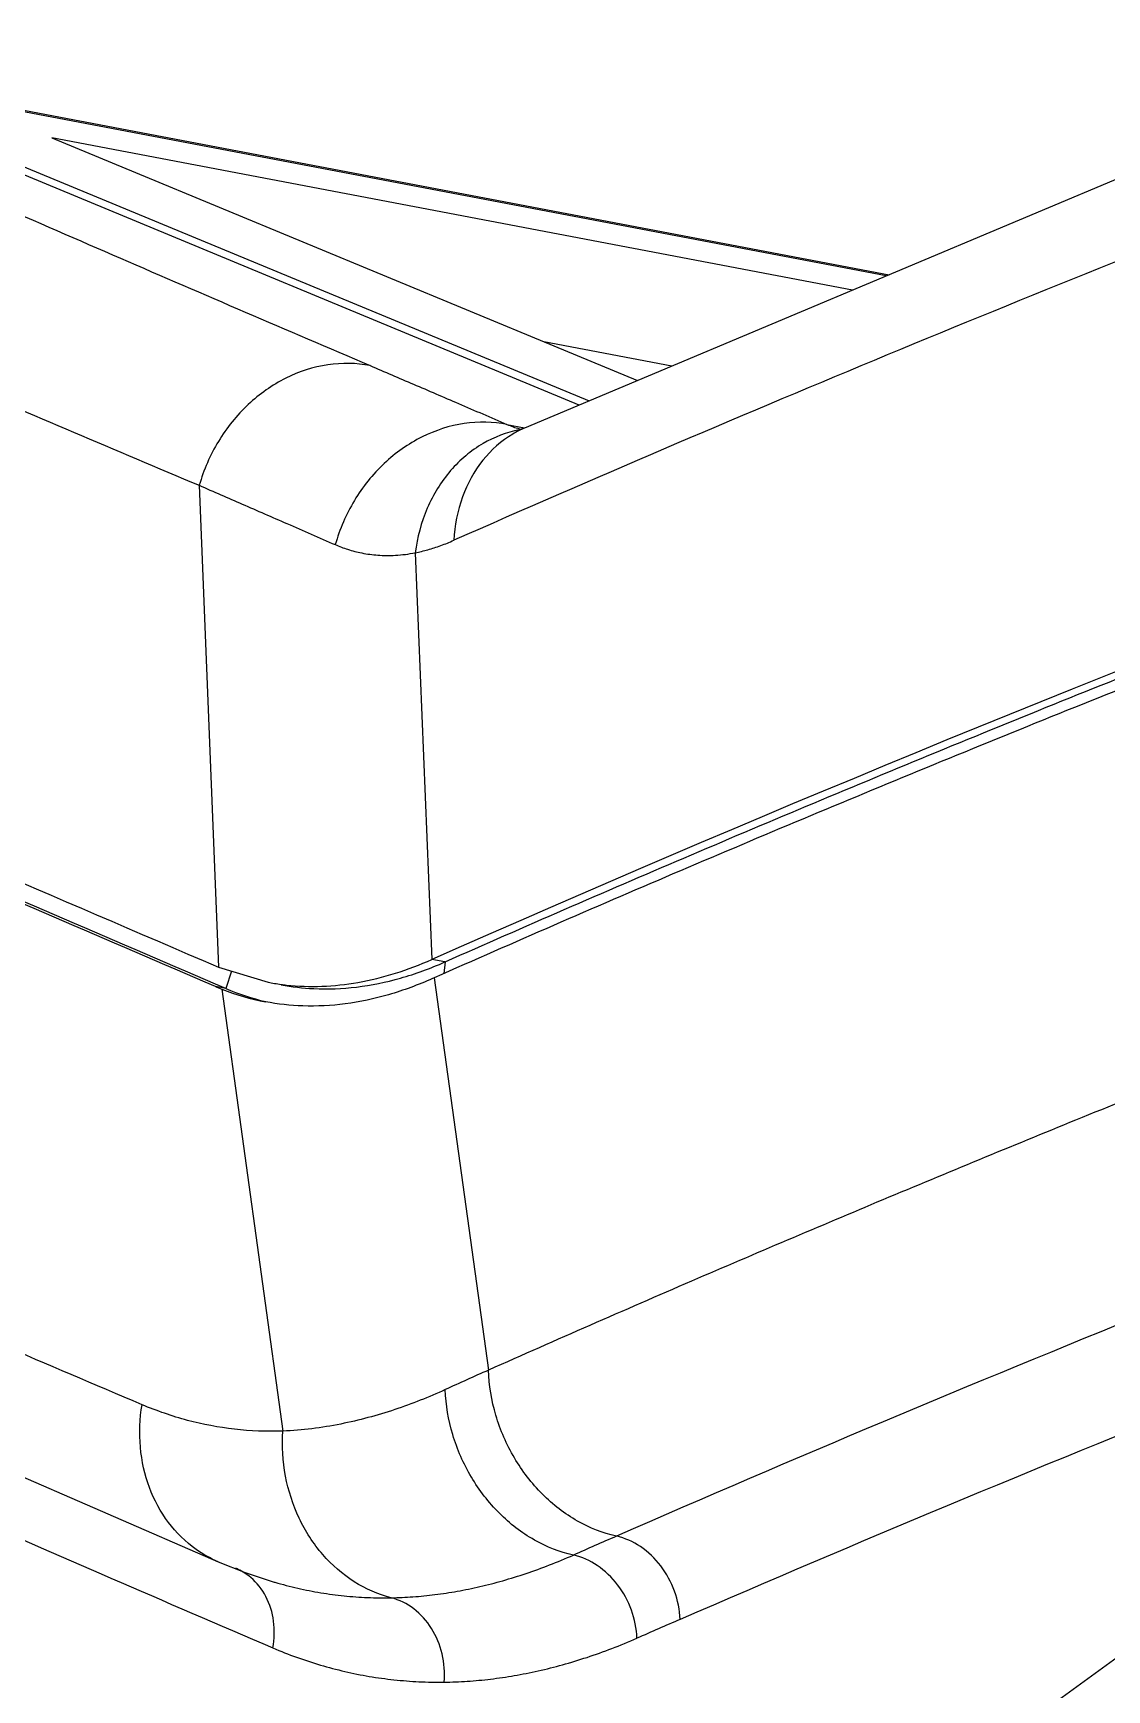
# Model space of a CAD drawing. Header units: millimetres. Extents: x -2947 to 97, y -3022 to 322.
# Drawn here: x -1594.57 to -1567.29, y -2127.1 to -2085.01 of the extents above; entities that cross this region are included whole.
import ezdxf

# ---------------------------------------------------------------- set-up
doc = ezdxf.new("R2010")
doc.units = ezdxf.units.MM
doc.layers.get('0').update_dxf_attribs({"linetype": 'CONTINUOUS'})

msp = doc.modelspace()

# ---------------------------------------------------------------- linework, layer by layer
at = {"color": 7}
for p, q in [((-1580.691511225507, -2094.454737813766), (-1601.934729152407, -2085.653649164866)), ((-1572.892040649308, -2091.177170389966), (-1601.005056300707, -2085.830460196966)), ((-1601.005056300707, -2085.830460196966), (-1580.441845770107, -2094.349821030566)), ((-1600.996532786607, -2085.785643538666), (-1572.815965101407, -2091.145201202466)), ((-1573.746592143307, -2091.536278115465), (-1594.094313212207, -2087.666420502465)), ((-1594.094313212207, -2087.666420502465), (-1579.211012276207, -2093.832588517966)), ((-1566.155412950907, -2088.346240870565), (-1582.084696733408, -2095.040195428066)), ((-1578.336387585507, -2093.465045443566), (-1581.593205109308, -2092.845643396166)), ((-1582.527400806207, -2094.947092817466), (-1582.083061989907, -2095.031599939266)), ((-1582.220484630807, -2095.088716086966), (-1582.220763337507, -2095.088770874766)), ((-1582.207287175107, -2095.085505096766), (-1582.220484630807, -2095.088716086966)), ((-1582.139971568407, -2095.063022165866), (-1582.207287175107, -2095.085505096766)), ((-1582.084990469707, -2095.040323895366), (-1582.139971568407, -2095.063022165866)), ((-1582.084696733408, -2095.040195428066), (-1582.084990140407, -2095.040324642466)), ((-1590.345023250807, -2096.494770064466), (-1589.852469147407, -2108.735765606066)), ((-1584.858593432707, -2098.208203579666), (-1584.438115462707, -2108.541722986466)), ((-1584.106745891708, -2108.604744936366), (-1584.438115462707, -2108.541722986466)), ((-1584.101835439908, -2108.602569586265), (-1584.129257853007, -2108.899756713065)), ((-1584.106745891708, -2108.604744936366), (-1584.101835439908, -2108.602569586265)), ((-1589.852469147407, -2108.735765606066), (-1588.597581290307, -2109.119545927866)), ((-1589.526626254607, -2108.835417610466), (-1589.672710216307, -2109.277215833966)), ((-1584.374077776208, -2109.006232516665), (-1584.419910405507, -2109.026542830666)), ((-1584.374077776208, -2109.006232516665), (-1582.999911604508, -2118.974103645466)), ((-1589.672710216307, -2109.277215833966), (-1589.935423216607, -2109.226197269766)), ((-1589.775528688107, -2109.292010585566), (-1588.221994622107, -2120.523602066666)), ((-1596.917003350108, -2120.779326411965), (-1589.868496973007, -2123.840612645766)), ((-1589.868445634807, -2123.840633525866), (-1589.180597775207, -2124.113727508166)), ((-1589.180597775207, -2124.113727508166), (-1588.442489475807, -2124.356642311266)), ((-1588.442505258607, -2124.356637656266), (-1588.442268765607, -2124.356707404166))]:
    msp.add_line(p, q, dxfattribs=at)
for centre, radius, start, end in [((-1364.818542602007, -2594.906878650366), 543.1490209973999, 111.3350174164992, 113.7853707127945), ((-1581.622689975807, -2092.886669140666), 2.2502994161, 246.2942152808942, 254.7975897661025), ((-1581.628564995507, -2092.906731218566), 2.2293988338, 254.8080895937994, 256.2731886127989), ((-1587.407618763408, -2103.311994795666), 6.4317638529, 246.8575278387121, 248.3978947041043), ((-1587.513390607008, -2103.597043843966), 6.127798535, 248.3361786241982, 259.2331015795981), ((-1587.232222407407, -2103.568130418465), 6.2088354002, 246.8545327545001, 256.7417916666966), ((-1587.473942226007, -2103.212819766566), 6.012618868, 259.2292907306044, 262.4433620565956), ((-1587.474459426807, -2103.216700261066), 6.008704059199999, 262.4433849426, 263.7458244739941), ((-1370.346030718507, -2602.258477925866), 522.8324485562999, 111.9950505740033, 113.6102684407999), ((-1509.971091833007, -2282.120792532766), 178.7457675668, 114.1145655334036, 114.500150972504), ((-1367.668285857707, -2610.838908957566), 529.1834382677999, 111.839044101193, 113.4350016258986), ((-1446.544038652807, -2427.680589651566), 332.3500101634, 113.6277169834007, 113.8336099187035), ((-1590.002698725307, -2125.373937575566), 1.4873463792, 64.15318051231212, 66.86723475009636), ((-1357.162354852507, -2634.647560694766), 555.2064818794, 113.4525878504035, 113.5759961740993)]:
    msp.add_arc(centre, radius, start, end, dxfattribs=at)
for centre, major_axis, ratio, start_param, end_param in [((-986.3217434304074, -2216.595811484066), (-703.1118541605999, 6.3323185605), 0.2788698443, -0.6807420929000001, -0.5510308522), ((-985.3629679782074, -2227.284706002066), (-719.5930674416, 192.1727738432), 0.0984815698, 0.5363657622, 0.6002620797)]:
    msp.add_ellipse(centre, major_axis=major_axis, ratio=ratio, start_param=start_param, end_param=end_param, dxfattribs=at)
for points, start_tangent, end_tangent in [([(-1605.333910151807, -2085.007239807866), (-1598.800005590108, -2087.906742260866), (-1592.348587064707, -2090.724158435965), (-1586.003859082807, -2093.454492535066)], (0.9127640003498734, -0.4084873066146564), (0.9195569832246477, -0.3929566828580281)), ([(-1609.781635044008, -2088.129202046366), (-1603.211599585607, -2091.000144658666), (-1596.724785342707, -2093.790261294665), (-1590.345024299007, -2096.494743979566)], (0.9151004504107756, -0.4032259486416959), (0.9216528140963335, -0.3880155799298651)), ([(-1584.101835439908, -2108.602569586265), (-1578.034319190707, -2105.963765708466), (-1571.811294277507, -2103.354044571266), (-1565.434359280807, -2100.774076692366), (-1558.905142728207, -2098.224523130266), (-1552.225248586907, -2095.706015506066), (-1545.396072087807, -2093.219093312366), (-1538.418955422907, -2090.764272763166), (-1531.295250004508, -2088.342071400466)], (0.9143073842407856, 0.4050209959036349), (0.9484113362678451, 0.3170424849111558)), ([(-1531.603974300807, -2088.756594639366), (-1538.720446374007, -2091.177007947465), (-1545.691716964707, -2093.630349838266), (-1552.515998632608, -2096.115981007966), (-1559.191558894107, -2098.633261565666), (-1565.716715877908, -2101.181550591466), (-1572.089881457507, -2103.760225030765), (-1578.309510128107, -2106.368662397465), (-1584.374077776208, -2109.006232516665)], (-0.9483827850539985, -0.3171278811666066), (-0.914307264200472, -0.40502126688638)), ([(-1586.003859079707, -2093.454492522265), (-1587.079514855507, -2093.433621632265), (-1588.144385962007, -2093.773430413065), (-1589.099658599907, -2094.442386601966), (-1589.856689065607, -2095.378414985566), (-1590.345229367407, -2096.494657615865)], (-0.9816612433307151, 0.1906336888967809), (-0.2760710234977628, -0.9611372378515453)), ([(-1586.003859082807, -2093.454492535066), (-1584.904243462507, -2093.925225854866), (-1583.759513341008, -2094.416748979066), (-1582.527400806207, -2094.947092817466)], (0.9195573986549784, -0.3929557107090941), (0.9183688943893884, -0.3957253767677936)), ([(-1582.527402273307, -2094.947091733166), (-1583.611463192307, -2094.924921249866), (-1584.683875204707, -2095.266181294366), (-1585.644399298207, -2095.938974075566), (-1586.403254693607, -2096.880413231966), (-1586.889510709608, -2098.002501858165)], (-0.9814773312471234, 0.1915783083963953), (-0.2715057833336766, -0.9624368081159234)), ([(-1582.220764734607, -2095.088763772966), (-1583.133867082907, -2095.432798376766), (-1583.958881420807, -2096.120045350366), (-1584.552053794507, -2097.074570288866), (-1584.858592865807, -2098.208203713566)], (-0.9811935255039249, -0.1930265927513067), (-0.1262960355762443, -0.9919925964429996)), ([(-1582.084904056107, -2095.040520431666), (-1582.381028581807, -2095.193173397466), (-1583.140493523407, -2095.860009965166), (-1583.654862971508, -2096.787861500266), (-1583.876879775507, -2097.891482621566)], (-0.9154234695397147, -0.4024920762150123), (-0.05744459702565382, -0.9983486957333897)), ([(-1590.345023250807, -2096.494770064466), (-1589.254137003408, -2096.971614196465), (-1588.116081038708, -2097.468052663766), (-1586.889510959307, -2098.002501798765)], (0.916058687602106, -0.4010442380445172), (0.916807097508197, -0.3993303719460812)), ([(-1586.889510959307, -2098.002501798765), (-1586.574706179307, -2098.121242864966), (-1586.216210402507, -2098.214135087866), (-1585.812080041107, -2098.268925421266), (-1585.360337557207, -2098.272029440166), (-1584.858593432707, -2098.208203579666)], (0.9168067596821052, -0.3993311475469932), (0.9815067014583274, 0.1914277800957675)), ([(-1584.858593432707, -2098.208203579666), (-1584.537475222608, -2098.130872250365), (-1584.210390656907, -2098.025602433566), (-1583.876879828207, -2097.891482608966)], (0.9806167721142873, 0.1959355665726767), (0.9146197132719971, 0.4043151989404428)), ([(-1589.672710216307, -2109.277215833966), (-1597.856890950207, -2105.748046875566), (-1605.763238378307, -2102.274238601066), (-1613.388142591907, -2098.857377461866)], (-0.9195525442335851, 0.3929670703679131), (-0.9109847545660117, 0.4124400283050897)), ([(-1589.935423216607, -2109.226197269766), (-1598.119990806508, -2105.695600747066), (-1606.023667086607, -2102.221645255066), (-1607.944319969808, -2101.367088052166)], (-0.9195035643263471, 0.3930816647862674), (-0.9132721072365029, 0.4073500437508231)), ([(-1537.597706887608, -2101.157149965466), (-1544.582135186807, -2103.628785602466), (-1551.095860052207, -2106.012705542166), (-1557.176622348607, -2108.311237338566), (-1562.837339574307, -2110.518389979766), (-1568.079498588607, -2112.623868899366), (-1572.975292467507, -2114.646878745866), (-1577.835195845207, -2116.712421334666), (-1582.999911604508, -2118.974103645466)], (-0.9444850016347339, -0.3285545338098935), (-0.9136771216482654, -0.4064407919691878)), ([(-1529.983942421907, -2106.396319878366), (-1546.532997073208, -2116.995493742265), (-1562.418049643507, -2127.987475151466), (-1578.119245452107, -2139.801493704365), (-1589.739481895607, -2149.282714383366)], (-0.8510359088527024, -0.525107495512352), (-0.763113408470115, -0.6462645942747623)), ([(-1588.266100954707, -2109.182569854565), (-1587.436872252307, -2109.281390311366), (-1586.348515517707, -2109.241683551866), (-1585.234807531107, -2109.015390919566), (-1584.106745891708, -2108.604744936366)], (0.982416399202296, -0.1867030224136583), (0.9143033823481861, 0.4050300297838009)), ([(-1588.129043549607, -2109.189642927466), (-1587.230615700207, -2109.221901651265), (-1586.312685683907, -2109.124217684466), (-1584.438115462707, -2108.541722986466)], (0.9940485754353426, -0.1089377330173804), (0.9143073842439147, 0.4050209958965712)), ([(-1584.419910405407, -2109.026542830566), (-1585.534001323108, -2109.435283573966), (-1586.635855080807, -2109.667960203566), (-1587.714067633807, -2109.721611357766), (-1588.658147845107, -2109.616964586966)], (-0.914181937180006, -0.4053040657750814), (-0.9824139959885793, 0.1867156674887031)), ([(-1591.798405143807, -2119.851932169366), (-1599.008448097107, -2116.765500844266), (-1605.863124062107, -2113.781711368166), (-1612.374082620007, -2110.898455869566)], (-0.9204652802078663, 0.3908243440880492), (-0.9130294857254394, 0.4078935623369652)), ([(-1548.718652169008, -2113.559308051866), (-1560.924877529907, -2121.905385374266), (-1572.867516086707, -2130.591645428965), (-1584.753707372507, -2139.832366678966), (-1596.521196269607, -2149.675790705965)], (-0.8331824244851396, -0.5529982346527561), (-0.7545293355913171, -0.6562663192120449)), ([(-1579.747356470707, -2123.191829076965), (-1580.736572372607, -2122.808856238966), (-1581.625609496907, -2122.126391237865), (-1582.337010655408, -2121.203885950165), (-1582.808806436708, -2120.121698847566), (-1582.999899203207, -2118.974098117666)], (-0.9771801210720079, 0.212412360708354), (-0.0375011600006796, 0.9992965841023391)), ([(-1584.096182692007, -2119.469261341565), (-1585.377759414907, -2119.976057839366), (-1586.750429673507, -2120.342949412966), (-1588.221994622107, -2120.523602066666)], (-0.9099491014565279, -0.4147199449730596), (-0.9989998383212955, -0.04471379019972859)), ([(-1580.840677269008, -2123.672461176566), (-1581.830599450507, -2123.289522877066), (-1582.719891953907, -2122.609215677466), (-1583.431529152507, -2121.690431308566), (-1583.903920811807, -2120.612687975766), (-1584.096182727807, -2119.469261337566)], (-0.9769978301753283, 0.2132492434516484), (-0.03891054658999402, 0.9992426979288205)), ([(-1589.868419402907, -2123.840432913466), (-1590.426154964407, -2123.527180143265), (-1591.126433254007, -2122.844566801466), (-1591.609939484807, -2121.957627277366), (-1591.839776524307, -2120.934045342666), (-1591.798405140707, -2119.851932169666)], (-0.9181394803645463, 0.3962573590432372), (0.161750297245314, 0.9868317188563877)), ([(-1588.221994705207, -2120.523601465766), (-1589.450693008107, -2120.474999019466), (-1590.642946494107, -2120.249608604166), (-1591.798405143807, -2119.851932169366)], (-0.9994409670921341, -0.03343281767873761), (-0.9204697334266104, 0.3908138557491849)), ([(-1600.608684246407, -2120.723385535666), (-1596.632356683607, -2122.487835377866), (-1592.587751934407, -2124.256482857566), (-1588.474818761407, -2126.029635618665)], (0.9129165169434078, -0.4081463378396487), (0.9192933773886027, -0.393572974541515)), ([(-1585.467155215107, -2124.756776462866), (-1586.405303147307, -2124.350325453966), (-1587.206641216507, -2123.658616716166), (-1587.805696484407, -2122.738105888666), (-1588.153597332308, -2121.663889304766), (-1588.221961608408, -2120.523602790466)], (-0.9689046663162296, 0.2474343298546823), (0.06570089079074931, 0.9978393622970093)), ([(-1578.129019808907, -2125.306839165666), (-1578.269584944407, -2124.591710854966), (-1578.621750297307, -2123.945925326766), (-1579.137694545507, -2123.457175244565), (-1579.747356463907, -2123.191829076566)], (-0.03594306292868307, 0.9993538393518607), (-0.9765443267828102, 0.215316459724536)), ([(-1585.467155060507, -2124.756776512666), (-1584.915919273408, -2124.731647162966), (-1584.356773784107, -2124.676295304866), (-1583.789830538507, -2124.590123775266), (-1583.215186508807, -2124.472469418965), (-1582.632887276907, -2124.322643931866), (-1582.042994990007, -2124.139906748266), (-1581.445563279107, -2123.923458125766), (-1580.840677269008, -2123.672461176566)], (0.9998263913459746, 0.01863295918758334), (0.9148731237601581, 0.4037414611125921)), ([(-1579.225566136907, -2125.783956000666), (-1579.365959172907, -2125.070826105566), (-1579.717253948407, -2124.426713765866), (-1580.232002134007, -2123.938617221066), (-1580.840678255608, -2123.672462141166)], (-0.03637578062491045, 0.999338182290624), (-0.9759690242466684, 0.2179093015706443)), ([(-1588.474818731808, -2126.029635621866), (-1588.457383823808, -2125.347762148466), (-1588.652546473108, -2124.726718914266), (-1589.036507259407, -2124.242239911566), (-1589.354265302207, -2124.035381133865)], (0.1799116291071892, 0.9836827769723313), (-0.8999831818220597, 0.4359246178382697)), ([(-1588.442268789607, -2124.356707485465), (-1588.422240413707, -2124.362591225666), (-1587.842990476407, -2124.513269965966), (-1587.257770434308, -2124.628075717066), (-1586.666668357807, -2124.706987738566), (-1586.069758986507, -2124.749931129566), (-1585.467155215107, -2124.756776462866)], (0.9591598514996563, -0.2828645952945633), (0.9998267352531299, 0.01861449631517108)), ([(-1584.122200877307, -2126.900010471866), (-1584.177223483807, -2126.183517429266), (-1584.446831461907, -2125.534845211166), (-1584.896171950207, -2125.037849003265), (-1585.467157695407, -2124.756776522566)], (0.0790406299254179, 0.9968713953268963), (-0.9677159867525578, 0.2520431887267008)), ([(-1584.122200906107, -2126.900010468666), (-1583.536117943208, -2126.877060413466), (-1582.942458678807, -2126.822166311365), (-1582.341313566807, -2126.734718284066), (-1581.732758480407, -2126.614036746766), (-1581.116851399808, -2126.459415774166), (-1580.493632323407, -2126.270084965766), (-1579.863170673207, -2126.045220457366), (-1579.225566136907, -2125.783956000666)], (0.9999243656633232, 0.01229890047120089), (0.9165358862022513, 0.3999524588041106)), ([(-1588.474818761407, -2126.029635618665), (-1587.872678441607, -2126.267044285166), (-1587.263778467008, -2126.466731403266), (-1586.648269834307, -2126.628761173466), (-1586.026265926107, -2126.753161430166), (-1585.397846852607, -2126.839904896065), (-1584.763116938307, -2126.888901930466), (-1584.122200906107, -2126.900010468666)], (0.9192975753985034, -0.393563168838794), (0.9999246115842786, 0.01227889034194005))]:
    msp.add_spline(points, degree=3, dxfattribs=dict(at, start_tangent=start_tangent, end_tangent=end_tangent))

doc.saveas('drawing.dxf')
